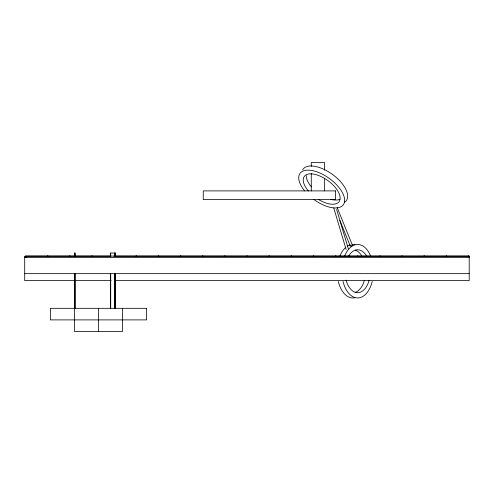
<?xml version="1.0" encoding="UTF-8"?>
<svg xmlns="http://www.w3.org/2000/svg" width="494" height="494" viewBox="0 0 494 494"><rect width="100%" height="100%" fill="white"/><g stroke="black" fill="none" stroke-linecap="round" stroke-linejoin="round"><path stroke-width="0.74" d="M110.915 256.12L26.028 256.12L26.028 256.614A0.667 0.667 0 0 0 25.25 256.133A0.667 0.667 0 0 0 24.7 256.843A0.667 0.667 0 0 0 25.367 257.448M115.485 256.12L468.997 256.145M24.7 273.657L469.201 273.657M111.131 280.604L24.7 280.604L24.7 257.448L469.201 257.448L469.201 280.604L114.991 280.604M337.149 207.48L352.364 245.117M339.872 220.386L350.203 245.95M336.624 209.468L348.356 248.828M333.746 207.931L346.133 249.476M469.3 257.417L469.3 256.09L26.33 256.09L26.33 257.417M324.583 170.195L324.583 162.532L311.269 162.532L311.269 166.361M324.583 178.63L324.583 190.894M311.269 173.264L311.269 190.894M122.555 308.318L122.555 331.468L74.433 331.468L74.403 273.793M115.565 256.12L115.565 253.045L110.415 253.045L110.415 256.12M115.565 273.793L115.565 308.367M115.275 253.045L115.275 256.12M115.275 273.793L115.275 308.367M114.719 253.045L114.719 256.12M114.719 273.793L114.719 308.367M114.429 253.045L114.429 256.12M114.429 273.793L114.429 308.367M110.705 253.045L110.705 256.12M110.705 273.793L110.705 308.367M110.415 273.793L110.415 308.367M98.491 308.318L98.491 331.468M75.051 256.12L75.051 253.045L74.403 253.045L74.471 256.12M75.051 273.793L75.051 308.367M74.983 253.045L74.983 256.12M74.983 273.793L74.983 308.367M352.006 245.012A1.155 0.321 -22 0 1 352.092 245.462A1.155 0.321 -22 0 1 350.567 246.055A1.155 0.321 -22 0 1 350.481 245.598M339.965 199.218A21.47 10.485 35.9 0 1 330.653 199.36M311.387 186.831A21.47 10.485 35.9 0 1 306.243 175.617M308.38 190.987A21.47 10.485 35.9 0 1 313.671 174.129A21.47 10.485 35.9 0 1 339.977 196.384A21.47 10.485 35.9 0 1 318.315 199.391M304.65 190.906A26.738 13.06 35.9 0 1 313.344 170.801A26.738 13.06 35.9 0 1 344.664 200.187A26.738 13.06 35.9 0 1 313.653 199.348M302.6 169.893A26.738 13.06 35.9 0 1 333.845 175.438A26.738 13.06 35.9 0 1 344.392 202.361M348.69 255.997A21.47 12.69 -90 0 1 366.628 256.077M369.154 280.222A21.47 12.69 -90 0 1 357.6 292.695A21.47 12.69 -90 0 1 346.09 280.117M355.235 250.118A21.47 12.69 90 0 1 361.892 256.077M364.418 280.222A21.47 12.69 90 0 1 355.174 292.343M372.235 281.45A26.738 15.802 90 0 1 357.637 297.962A26.738 15.802 90 0 1 343.04 281.45M344.565 256.195A26.738 15.802 90 0 1 370.704 256.195M354.958 297.734A26.738 15.802 90 0 1 338.297 281.45M339.829 256.195A26.738 15.802 90 0 1 345.781 247.346M347.492 246.098A26.738 15.802 90 0 1 350.16 244.888M352.203 244.505A26.738 15.802 90 0 1 354.958 244.709M468.158 256.145A0.667 0.667 0 0 1 468.503 256.145M446.014 256.145A0.667 0.667 0 0 1 446.354 256.145M423.864 256.145A0.667 0.667 0 0 1 424.21 256.145M401.715 256.145A0.667 0.667 0 0 1 402.06 256.145M379.565 256.145A0.667 0.667 0 0 1 379.911 256.145M357.415 256.145A0.667 0.667 0 0 1 357.761 256.145M335.272 256.145A0.667 0.667 0 0 1 335.611 256.145M313.122 256.145A0.667 0.667 0 0 1 313.468 256.145M290.972 256.145A0.667 0.667 0 0 1 291.318 256.145M268.822 256.145A0.667 0.667 0 0 1 269.168 256.145M246.679 256.145A0.667 0.667 0 0 1 247.019 256.145M224.529 256.145A0.667 0.667 0 0 1 224.869 256.145M202.379 256.145A0.667 0.667 0 0 1 202.725 256.145M180.23 256.145A0.667 0.667 0 0 1 180.576 256.145M158.08 256.145A0.667 0.667 0 0 1 158.426 256.145M135.936 256.145A0.667 0.667 0 0 1 136.276 256.145M91.637 256.145A0.667 0.667 0 0 1 91.983 256.145M69.487 256.145A0.667 0.667 0 0 1 69.833 256.145M47.338 256.145A0.667 0.667 0 0 1 47.683 256.145M468.306 256.176A0.667 0.667 0 0 1 469.109 257.226M446.156 256.176A0.667 0.667 0 0 1 446.817 256.176M424.006 256.176A0.667 0.667 0 0 1 424.673 256.176M401.857 256.176A0.667 0.667 0 0 1 402.524 256.176M379.707 256.176A0.667 0.667 0 0 1 380.374 256.176M357.563 256.176A0.667 0.667 0 0 1 358.224 256.176M335.414 256.176A0.667 0.667 0 0 1 336.074 256.176M313.264 256.176A0.667 0.667 0 0 1 313.931 256.176M291.114 256.176A0.667 0.667 0 0 1 291.781 256.176M268.964 256.176A0.667 0.667 0 0 1 269.631 256.176M246.821 256.176A0.667 0.667 0 0 1 247.482 256.176M224.671 256.176A0.667 0.667 0 0 1 225.332 256.176M202.521 256.176A0.667 0.667 0 0 1 203.188 256.176M180.372 256.176A0.667 0.667 0 0 1 181.039 256.176M158.222 256.176A0.667 0.667 0 0 1 158.889 256.176M136.078 256.176A0.667 0.667 0 0 1 136.739 256.176M113.929 256.176A0.667 0.667 0 0 1 114.589 256.176M91.779 256.176A0.667 0.667 0 0 1 92.446 256.176M69.629 256.176A0.667 0.667 0 0 1 70.296 256.176M47.486 256.176A0.667 0.667 0 0 1 48.146 256.176M335.5 190.894L203.25 190.894L203.25 199.57L335.5 199.57L335.5 190.894M146.613 308.318L50.376 308.318L50.376 319.896L146.613 319.896L146.613 308.318M25.336 257.331A0.667 0.667 0 0 0 26.33 256.757A0.667 0.667 0 0 0 25.336 256.176A0.667 0.667 0 0 0 25.336 257.331"/></g></svg>
